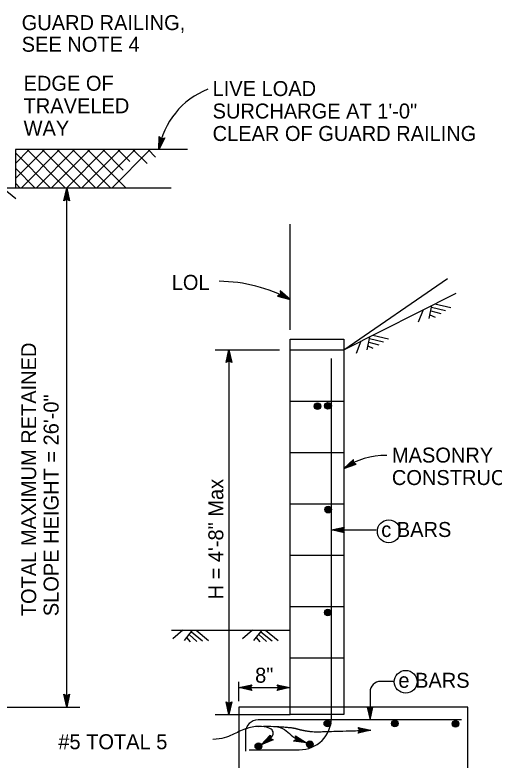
# Model space of a CAD drawing. Extents: x -894 to 866, y -476 to 714.
# Drawn here: x -505.8 to -281.8, y -207.5 to 140.9 of the extents above; entities that cross this region are included whole.
import ezdxf

# ---------------------------------------------------------------- set-up
doc = ezdxf.new("R2010")
doc.units = 0
doc.layers.add('60 Nongeo Data', color=7, linetype='Continuous')

msp = doc.modelspace()

# ---------------------------------------------------------------- linework, layer by layer
at = {"layer": '60 Nongeo Data'}
for p, q in [((-438.51, 77.96), (-438.35, 84.11)), ((-438.35, 84.11), (-438.35, 84.11)), ((-438.35, 84.11), (-437.25, 83.01)), ((-438.18, 79.31), (-438.05, 83.79)), ((-435.76, 83.46), (-438.51, 77.96)), ((-436.15, 83.33), (-438.18, 79.3)), ((-437.84, 80.64), (-437.76, 83.53)), ((-436.56, 83.19), (-437.84, 80.64)), ((-437.5, 81.98), (-437.47, 83.22)), ((-436.94, 83.11), (-437.5, 81.98)), ((-437.25, 83.01), (-435.76, 83.46)), ((-435.76, 83.46), (-435.76, 83.46)), ((-425.06, 77.96), (-505.57, 77.96)), ((-505.57, 77.96), (-505.57, 59.96)), ((-430.57, 77.96), (-505.57, 77.96)), ((-430.57, 77.96), (-505.57, 77.96)), ((-505.57, 71.46), (-499.07, 77.96)), ((-505.57, 64.39), (-492, 77.96)), ((-502.93, 59.96), (-484.93, 77.96)), ((-482.1, 59.96), (-500.1, 77.96)), ((-495.86, 59.96), (-477.86, 77.96)), ((-475.03, 59.96), (-493.03, 77.96)), ((-488.79, 59.96), (-470.79, 77.96)), ((-467.96, 59.96), (-485.96, 77.96)), ((-481.71, 59.96), (-463.71, 77.96)), ((-460.89, 59.96), (-478.89, 77.96)), ((-474.64, 59.96), (-456.64, 77.96)), ((-453.82, 59.96), (-471.82, 77.96)), ((-467.57, 59.96), (-449.57, 77.96)), ((-455.15, 68.36), (-464.75, 77.96)), ((-460.5, 59.96), (-442.5, 77.96)), ((-452.1, 72.38), (-457.67, 77.96)), ((-443.98, 71.34), (-450.6, 77.96)), ((-440.02, 74.45), (-443.53, 77.96)), ((-438.51, 77.96), (-438.51, 77.96)), ((-489.17, 59.96), (-505.57, 76.36)), ((-496.24, 59.96), (-505.57, 69.29)), ((-432.79, 59.96), (-557.57, 59.96)), ((-511.26, 59.88), (-505.4, 55.06)), ((-503.31, 59.96), (-505.57, 62.22)), ((-482.88, 53.96), (-481.54, 59.96)), ((-481.54, -182.69), (-481.54, 59.96)), ((-481.54, 59.96), (-481.54, 59.96)), ((-481.54, 59.96), (-480.21, 53.96)), ((-482.53, 54.18), (-481.54, 58.58)), ((-482.17, 54.41), (-481.54, 57.2)), ((-481.82, 54.59), (-481.55, 55.82)), ((-481.55, 55.82), (-481.28, 54.61)), ((-481.54, 58.57), (-480.57, 54.2)), ((-481.54, 57.2), (-480.92, 54.37)), ((-481.54, 54.76), (-482.88, 53.96)), ((-482.88, 53.96), (-482.88, 53.96)), ((-480.21, 53.96), (-481.54, 54.76)), ((-480.21, 53.96), (-480.21, 53.96)), ((-377.05, 25.89), (-377.05, 42.98)), ((-377.05, -5.31), (-377.05, 38.52)), ((-377.05, -5.31), (-377.05, 38.52)), ((-377.05, 17.54), (-377.05, 22.61)), ((-352.05, -15.69), (-303.56, 17.59)), ((-377.05, -6.32), (-377.05, 15.15)), ((-377.05, 7.84), (-381.73, 11.83)), ((-381.73, 11.83), (-381.73, 11.83)), ((-381.73, 11.83), (-381.65, 10.28)), ((-379.5, 9.14), (-381.7, 11.01)), ((-378.28, 8.5), (-381.69, 11.4)), ((-380.72, 9.78), (-381.66, 10.59)), ((-381.65, 10.28), (-382.98, 9.47)), ((-382.98, 9.47), (-382.98, 9.47)), ((-382.98, 9.47), (-377.05, 7.84)), ((-382.62, 9.68), (-378.27, 8.49)), ((-382.25, 9.89), (-379.5, 9.14)), ((-381.93, 10.12), (-380.72, 9.78)), ((-377.05, 7.84), (-377.05, 7.84)), ((-311.04, 5), (-312.26, -1.06)), ((-311.04, 4.18), (-304.43, 2.69)), ((-309.43, 5.79), (-302.03, 4.12)), ((-314.98, 3.05), (-317.26, -2.72)), ((-311.8, 0.74), (-309.38, -0.35)), ((-311.3, 2.55), (-306.64, 1.25)), ((-340.08, -9.63), (-341.31, -15.69)), ((-340.09, -10.45), (-333.47, -11.94)), ((-338.48, -8.84), (-331.08, -10.51)), ((-377.05, -186.19), (-377.05, -10.69)), ((-377.05, -10.69), (-352.05, -10.69)), ((-352.05, -10.69), (-352.05, -186.19)), ((-344.02, -11.58), (-346.3, -17.35)), ((-340.85, -13.89), (-338.42, -14.98)), ((-340.34, -12.08), (-335.68, -13.37)), ((-412.17, -15.69), (-382.09, -15.69)), ((-407.1, -21.69), (-405.76, -15.69)), ((-406.74, -21.48), (-405.76, -17.07)), ((-405.76, -15.69), (-405.76, -186.19)), ((-405.76, -15.69), (-405.76, -15.69)), ((-405.76, -15.69), (-404.43, -21.69)), ((-405.76, -17.08), (-404.79, -21.46)), ((-377.05, -15.69), (-352.05, -15.69)), ((-405.76, -20.89), (-407.1, -21.69)), ((-406.38, -21.24), (-405.76, -18.46)), ((-406.04, -21.07), (-405.76, -19.84)), ((-405.76, -18.46), (-405.14, -21.28)), ((-405.76, -19.84), (-405.5, -21.05)), ((-404.43, -21.69), (-405.76, -20.89)), ((-357.83, -187.69), (-357.83, -19.79)), ((-407.1, -21.69), (-407.1, -21.69)), ((-404.43, -21.69), (-404.43, -21.69)), ((-377.05, -39.69), (-352.05, -39.69)), ((-377.05, -63.69), (-352.05, -63.69)), ((-347.58, -66.92), (-352.05, -71.14)), ((-352.05, -71.14), (-346.21, -69.22)), ((-347.58, -67.34), (-350.87, -70.43)), ((-350.86, -70.43), (-346.6, -69.03)), ((-347.6, -67.77), (-349.68, -69.73)), ((-349.68, -69.73), (-346.93, -68.82)), ((-347.57, -68.16), (-348.49, -69.02)), ((-348.49, -69.02), (-347.31, -68.63)), ((-347.58, -68.48), (-347.58, -66.92)), ((-347.58, -66.92), (-347.58, -66.92)), ((-346.21, -69.22), (-347.58, -68.48)), ((-346.21, -69.22), (-346.21, -69.22)), ((-352.05, -71.14), (-352.05, -71.14)), ((-377.05, -87.69), (-352.05, -87.69)), ((-357.83, -99.91), (-351.83, -98.58)), ((-357.83, -99.91), (-336.93, -99.91)), ((-351.83, -101.25), (-357.83, -99.91)), ((-357.83, -99.91), (-357.83, -99.91)), ((-352.05, -100.9), (-356.45, -99.91)), ((-356.44, -99.91), (-352.06, -98.94)), ((-355.07, -99.91), (-352.24, -99.29)), ((-352.28, -100.54), (-355.07, -99.91)), ((-353.69, -99.92), (-352.48, -99.65)), ((-352.46, -100.19), (-353.69, -99.92)), ((-351.83, -98.58), (-352.63, -99.91)), ((-352.63, -99.91), (-351.83, -101.25)), ((-351.83, -98.58), (-351.83, -98.58)), ((-351.83, -101.25), (-351.83, -101.25)), ((-377.05, -111.69), (-352.05, -111.69)), ((-377.05, -135.69), (-352.05, -135.69)), ((-427.31, -146.71), (-431.95, -150.84)), ((-422.92, -146.74), (-426.74, -151.61)), ((-424.25, -148.82), (-420.68, -152.07)), ((-423.29, -147.47), (-418.06, -151.79)), ((-421.13, -146.76), (-415.27, -151.59)), ((-394.79, -146.71), (-399.43, -150.84)), ((-390.4, -146.74), (-394.22, -151.61)), ((-391.73, -148.82), (-388.16, -152.07)), ((-390.77, -147.47), (-385.54, -151.79)), ((-388.61, -146.76), (-382.75, -151.59)), ((-425.52, -150.21), (-423.85, -152.27)), ((-393, -150.21), (-391.33, -152.27)), ((-377.05, -159.69), (-352.05, -159.69)), ((-328.63, -170.68), (-334.75, -170.68)), ((-401.05, -179.91), (-401.05, -170.92)), ((-401.05, -173.62), (-395.05, -172.29)), ((-401.05, -173.62), (-377.25, -173.62)), ((-395.05, -174.96), (-401.05, -173.62)), ((-401.05, -173.62), (-401.05, -173.62)), ((-395.27, -174.6), (-399.67, -173.62)), ((-399.66, -173.61), (-395.29, -172.65)), ((-398.29, -173.62), (-395.47, -172.99)), ((-395.5, -174.24), (-398.29, -173.62)), ((-396.91, -173.62), (-395.7, -173.35)), ((-395.68, -173.89), (-396.91, -173.62)), ((-395.05, -172.29), (-395.85, -173.62)), ((-395.85, -173.62), (-395.05, -174.96)), ((-395.05, -172.29), (-395.05, -172.29)), ((-382.45, -173.62), (-383.25, -172.28)), ((-383.25, -172.28), (-383.25, -172.28)), ((-383.25, -172.28), (-377.25, -173.62)), ((-377.25, -173.62), (-383.25, -174.95)), ((-383.25, -174.95), (-382.45, -173.62)), ((-383.03, -172.63), (-378.63, -173.62)), ((-378.64, -173.62), (-383.02, -174.59)), ((-380.01, -173.61), (-382.84, -174.24)), ((-382.8, -172.99), (-380.01, -173.61)), ((-382.62, -173.34), (-381.39, -173.61)), ((-381.39, -173.61), (-382.6, -173.88)), ((-377.25, -173.62), (-377.25, -173.62)), ((-481.54, -182.69), (-482.87, -176.69)), ((-482.87, -176.69), (-482.87, -176.69)), ((-482.87, -176.69), (-481.54, -177.49)), ((-481.55, -181.3), (-482.51, -176.93)), ((-481.54, -179.93), (-482.17, -177.11)), ((-481.54, -178.55), (-481.81, -177.34)), ((-481.54, -177.49), (-480.2, -176.69)), ((-480.2, -176.69), (-481.54, -182.69)), ((-480.56, -176.91), (-481.54, -181.31)), ((-480.92, -177.14), (-481.54, -179.93)), ((-481.26, -177.32), (-481.54, -178.55)), ((-480.2, -176.69), (-480.2, -176.69)), ((-395.05, -174.96), (-395.05, -174.96)), ((-383.25, -174.95), (-383.25, -174.95)), ((-339.75, -175.68), (-339.75, -188.69)), ((-405.76, -186.19), (-407.09, -180.19)), ((-407.09, -180.19), (-407.09, -180.19)), ((-407.09, -180.19), (-405.76, -180.99)), ((-405.76, -184.8), (-406.73, -180.43)), ((-405.76, -183.43), (-406.38, -180.61)), ((-405.76, -182.05), (-406.02, -180.84)), ((-405.76, -180.99), (-404.42, -180.19)), ((-404.42, -180.19), (-405.76, -186.19)), ((-404.78, -180.41), (-405.76, -184.81)), ((-405.14, -180.64), (-405.76, -183.43)), ((-405.48, -180.82), (-405.76, -182.05)), ((-404.42, -180.19), (-404.42, -180.19)), ((-552.07, -182.69), (-475.38, -182.69)), ((-481.54, -182.69), (-481.54, -182.69)), ((-294.05, -182.69), (-401.05, -182.69)), ((-401.05, -182.69), (-401.05, -211.69)), ((-339.75, -183.49), (-341.09, -182.69)), ((-341.09, -182.69), (-341.09, -182.69)), ((-341.09, -182.69), (-339.75, -188.69)), ((-340.73, -182.91), (-339.75, -187.31)), ((-340.37, -183.14), (-339.75, -185.93)), ((-340.02, -183.32), (-339.75, -184.55)), ((-339.75, -188.69), (-338.42, -182.69)), ((-338.42, -182.69), (-339.75, -183.49)), ((-339.75, -185.93), (-339.12, -183.11)), ((-339.75, -184.55), (-339.48, -183.34)), ((-339.74, -187.3), (-338.78, -182.93)), ((-338.42, -182.69), (-338.42, -182.69)), ((-294.05, -211.69), (-294.05, -182.69)), ((-412.17, -186.19), (-377.05, -186.19)), ((-405.76, -186.19), (-405.76, -186.19)), ((-352.05, -186.19), (-377.05, -186.19)), ((-297.05, -188.69), (-392.05, -188.69)), ((-339.75, -188.69), (-339.75, -188.69)), ((-398.05, -194.69), (-398.05, -203.3)), ((-344.58, -193.57), (-345.38, -192.23)), ((-345.38, -192.23), (-345.38, -192.23)), ((-345.38, -192.23), (-339.38, -193.57)), ((-339.38, -193.57), (-345.38, -194.9)), ((-345.38, -194.9), (-344.58, -193.57)), ((-345.38, -194.9), (-345.38, -194.9)), ((-345.16, -192.59), (-340.76, -193.57)), ((-340.77, -193.57), (-345.14, -194.54)), ((-342.14, -193.57), (-344.97, -194.19)), ((-344.93, -192.95), (-342.14, -193.57)), ((-344.75, -193.29), (-343.52, -193.57)), ((-343.52, -193.57), (-344.73, -193.83)), ((-339.38, -193.57), (-339.38, -193.57)), ((-390.73, -200.29), (-386.52, -195.82)), ((-385.02, -198.03), (-390.73, -200.29)), ((-389.59, -199.51), (-386.51, -196.25)), ((-385.4, -197.86), (-389.59, -199.52)), ((-388.45, -198.74), (-386.46, -196.64)), ((-385.79, -197.69), (-388.45, -198.74)), ((-387.3, -197.97), (-386.45, -197.07)), ((-386.13, -197.51), (-387.3, -197.97)), ((-386.52, -195.82), (-386.52, -195.82)), ((-386.52, -195.82), (-386.43, -197.37)), ((-386.43, -197.37), (-385.02, -198.03)), ((-385.02, -198.03), (-385.02, -198.03)), ((-375.5, -198.63), (-374.29, -197.66)), ((-370.72, -198.97), (-375.16, -198.37)), ((-372, -198.49), (-374.87, -198.11)), ((-374.29, -197.66), (-374.59, -196.12)), ((-374.59, -196.12), (-374.59, -196.12)), ((-374.59, -196.12), (-369.41, -199.44)), ((-373.3, -198.01), (-374.53, -197.85)), ((-374.5, -196.53), (-370.71, -198.97)), ((-374.41, -196.95), (-372, -198.49)), ((-374.36, -197.33), (-373.3, -198.01)), ((-390.73, -200.29), (-390.73, -200.29)), ((-369.41, -199.44), (-375.5, -198.63)), ((-375.5, -198.63), (-375.5, -198.63)), ((-369.41, -199.44), (-369.41, -199.44)), ((-396.22, -202.69), (-372.83, -202.69))]:
    msp.add_line(p, q, dxfattribs=at)
for points in [[(-352.05, -15.69), (-299.52, 10.77)], [(-348.15, -13.67), (-348.15, -13.67)], [(-432.6, -146.68), (-377.05, -146.68)]]:
    msp.add_lwpolyline(points, dxfattribs=at)
for centre, radius in [((-364.31, -42.02), 1.56), ((-364.31, -42.02), 1.37), ((-364.31, -42.02), 1.19), ((-364.31, -42.02), 1), ((-364.31, -42.02), 0.812), ((-364.31, -42.02), 0.625), ((-364.31, -42.02), 0.437), ((-359.43, -41.87), 1.56), ((-359.43, -41.87), 1.37), ((-359.43, -41.87), 1.19), ((-359.43, -41.87), 1), ((-359.43, -41.87), 0.812), ((-359.43, -41.87), 0.625), ((-359.43, -41.87), 0.437), ((-359.43, -41.87), 0.187), ((-364.31, -42.02), 0.187), ((-359.39, -90.4), 1.56), ((-359.39, -90.4), 1.37), ((-359.39, -90.4), 1.19), ((-359.39, -90.4), 1), ((-359.39, -90.4), 0.812), ((-359.39, -90.4), 0.625), ((-359.39, -90.4), 0.437), ((-359.39, -90.4), 0.187), ((-331.03, -100.55), 5.32), ((-359.49, -138.53), 1.56), ((-359.49, -138.53), 1.37), ((-359.49, -138.53), 1.19), ((-359.49, -138.53), 1), ((-359.49, -138.53), 0.812), ((-359.49, -138.53), 0.625), ((-359.49, -138.53), 0.437), ((-359.49, -138.53), 0.187), ((-323.11, -170.88), 5.32), ((-359.71, -190.38), 1.56), ((-359.71, -190.38), 1.37), ((-359.71, -190.38), 1.19), ((-359.71, -190.38), 1), ((-359.71, -190.38), 0.812), ((-359.71, -190.38), 0.625), ((-359.71, -190.38), 0.437), ((-359.71, -190.38), 0.187), ((-328.23, -190.38), 1.56), ((-328.23, -190.38), 1.37), ((-328.23, -190.38), 1.19), ((-328.23, -190.38), 1), ((-328.23, -190.38), 0.812), ((-328.23, -190.38), 0.625), ((-328.23, -190.38), 0.437), ((-328.23, -190.38), 0.187), ((-299.83, -190.55), 1.56), ((-299.83, -190.55), 1.37), ((-299.83, -190.55), 1.19), ((-299.83, -190.55), 1), ((-299.83, -190.55), 0.812), ((-299.83, -190.55), 0.625), ((-299.83, -190.55), 0.437), ((-299.83, -190.55), 0.187), ((-367.93, -200.12), 1.56), ((-391.96, -200.98), 1.56), ((-391.96, -200.98), 1.37), ((-391.96, -200.98), 1.19), ((-391.96, -200.98), 1), ((-391.96, -200.98), 0.812), ((-391.96, -200.98), 0.625), ((-391.96, -200.98), 0.437), ((-391.96, -200.98), 0.187), ((-367.93, -200.12), 1.37), ((-367.93, -200.12), 1.19), ((-367.93, -200.12), 1), ((-367.93, -200.12), 0.812), ((-367.93, -200.12), 0.625), ((-367.93, -200.12), 0.437), ((-367.93, -200.12), 0.187)]:
    msp.add_circle(centre, radius, dxfattribs=at)
for centre, radius, start, end in [((-402.09, 71.71), 36.96, 111.5227, 170.2653), ((-411.32, -56.77), 73.14, 62.0589, 89.1427), ((-332.65, -98.9), 33.87, 88.8812, 124.9489), ((-334.75, -175.68), 5, 90, 180), ((-372.83, -187.69), 15, 270, 0), ((-392.05, -194.69), 6, 90, 180)]:
    msp.add_arc(centre, radius, start, end, dxfattribs=at)
for points, degree in [([(-391.82, -191.74), (-385.21, -191.49), (-381.32, -192.01), (-378.21, -194.35), (-375.15, -197.3), (-372.12, -198.67), (-369.41, -199.44)], 3), ([(-390.73, -200.29), (-388.66, -199.17), (-386.4, -197.71), (-385.08, -195.9), (-384.95, -193.7), (-386.9, -192.27), (-391.43, -191.36), (-398.17, -192.66), (-403.87, -195.64), (-408.92, -197.72), (-413.2, -197.85)], 3), ([(-384.41, -191.74), (-376.4, -192.14), (-371.99, -193.44), (-366.42, -194.35), (-359.55, -194.09), (-339.38, -193.57)], 2)]:
    msp.add_open_spline(points, degree=degree, dxfattribs=at)

# ---------------------------------------------------------------- texts
for s, p in [('GUARD RAILING,', (-502.61, 133.78)), ('SEE NOTE 4', (-502.61, 123.65)), ('EDGE OF', (-501.72, 105.42)), ('LIVE LOAD', (-413.37, 102.95)), ('TRAVELED', (-501.72, 94.92)), ('SURCHARGE AT 1\'-0"', (-413.37, 92.45)), ('WAY', (-501.72, 84.42)), ('CLEAR OF GUARD RAILING', (-413.37, 81.95)), ('LOL', (-432.48, 12.35)), ('MASONRY', (-329.56, -68.4)), ('CONSTRUCTION', (-329.56, -78.9)), ('c BARS', (-334.54, -103.19)), ('8"', (-393.49, -171.32)), ('e BARS', (-326.53, -173.69)), ('#5 TOTAL 5', (-485.5, -202.41))]:
    msp.add_text(s, height=7, dxfattribs=at).set_placement(p)
for s, p in [('TOTAL MAXIMUM RETAINED', (-495.85, -140.23)), ('SLOPE HEIGHT = 26\'-0"', (-485.35, -140.23)), ('H = 4\'-8" Max', (-408.36, -132.38))]:
    msp.add_text(s, height=7, rotation=90, dxfattribs=at).set_placement(p)

doc.saveas('drawing.dxf')
